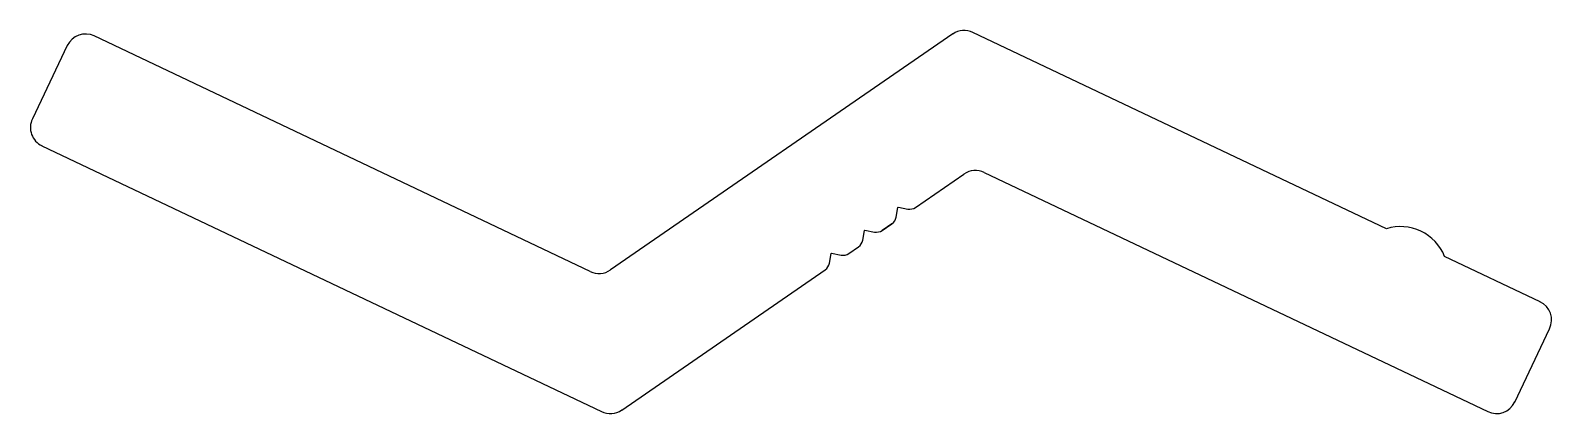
# Model space of a CAD drawing. Extents: x -15.3 to 22.2, y 0.1 to 9.5.
import ezdxf

# ---------------------------------------------------------------- set-up
doc = ezdxf.new("R2010")
doc.units = 0
doc.layers.get('0').update_dxf_attribs({"linetype": 'CONTINUOUS'})

msp = doc.modelspace()

# ---------------------------------------------------------------- linework, layer by layer
at = {"color": 7}
for p, q in [((-1.5, 3.574), (-13.724, 9.382)), ((7.434, 9.431), (-1.001, 3.614)), ((18.124, 4.629), (7.933, 9.471)), ((-14.391, 9.145), (-14.82, 8.242)), ((-14.82, 8.242), (-15.249, 7.338)), ((-15.012, 6.672), (-1.223, 0.121)), ((8.21, 6.018), (20.621, 0.121)), ((6.519, 5.156), (7.711, 5.978)), ((6.041, 4.915), (6.085, 5.153)), ((6.094, 5.159), (6.332, 5.116)), ((6.519, 5.156), (6.519, 5.156)), ((5.218, 4.347), (5.261, 4.585)), ((5.271, 4.592), (5.509, 4.548)), ((5.696, 4.588), (5.937, 4.754)), ((5.937, 4.754), (5.696, 4.588)), ((5.696, 4.588), (5.937, 4.754)), ((5.937, 4.754), (5.696, 4.588)), ((5.696, 4.588), (5.937, 4.754)), ((4.873, 4.02), (5.114, 4.187)), ((4.394, 3.78), (4.438, 4.018)), ((4.447, 4.024), (4.685, 3.98)), ((21.909, 2.831), (19.557, 3.948)), ((-0.724, 0.161), (4.29, 3.619)), ((21.288, 0.358), (22.146, 2.165))]:
    msp.add_line(p, q, dxfattribs=at)
for centre, radius, start, end in [((-13.939, 8.93), 0.5, 64.5881, 154.5881), ((7.718, 9.019), 0.5, 64.5881, 124.5881), ((-14.797, 7.124), 0.5, 154.5881, 244.5881), ((7.995, 5.566), 0.5, 64.5881, 124.5881), ((5.795, 4.96), 0.25, 304.5881, 349.5881), ((6.092, 5.152), 0.008, 79.5881, 169.5881), ((6.377, 5.362), 0.25, 259.5881, 304.5881), ((5.269, 4.584), 0.008, 79.5881, 169.5881), ((5.554, 4.794), 0.25, 259.5881, 304.5881), ((18.475, 3.521), 1.162, 64.5881, 107.6028), ((18.475, 3.521), 1.162, 21.5734, 64.5881), ((4.972, 4.393), 0.25, 304.5881, 349.5881), ((4.149, 3.825), 0.25, 304.5881, 349.5881), ((4.446, 4.016), 0.008, 79.5881, 169.5881), ((4.731, 4.226), 0.25, 259.5881, 304.5881), ((-1.285, 4.026), 0.5, 244.5881, 304.5881), ((21.694, 2.379), 0.5, 334.5881, 64.5881), ((-1.008, 0.573), 0.5, 244.5881, 304.5881), ((20.836, 0.573), 0.5, 244.5881, 334.5881)]:
    msp.add_arc(centre, radius, start, end, dxfattribs=at)

doc.saveas('drawing.dxf')
